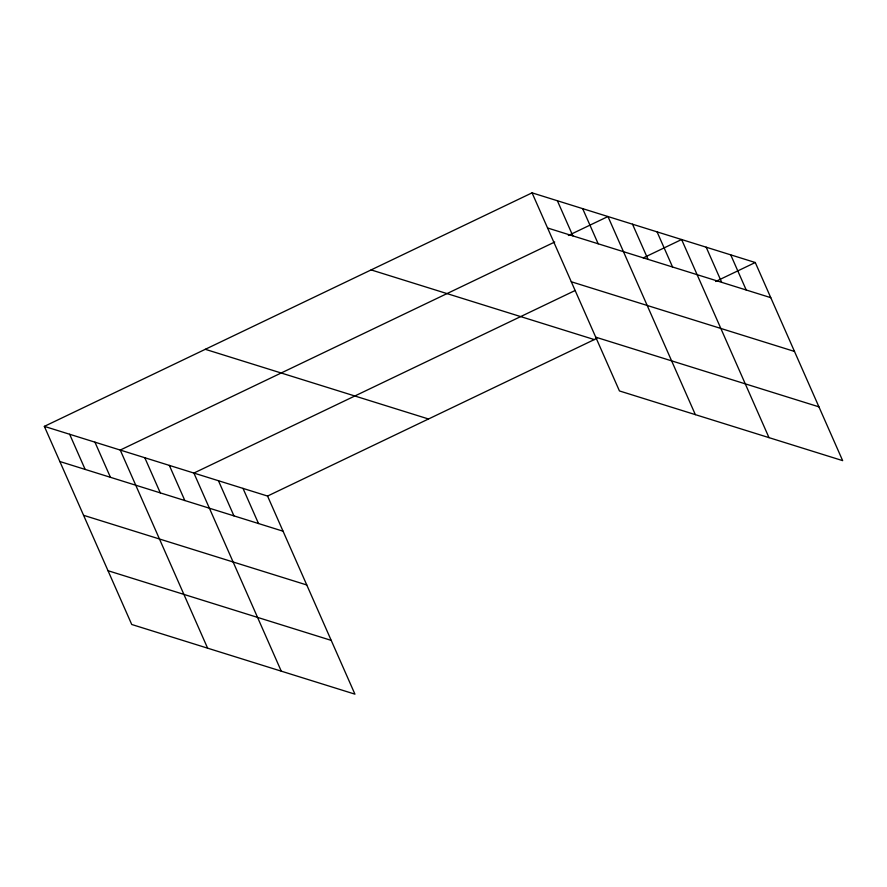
<?xml version="1.0" encoding="UTF-8"?>
<svg xmlns="http://www.w3.org/2000/svg" width="887" height="887" viewBox="0 0 887 887"><rect width="100%" height="100%" fill="white"/><g stroke="black" fill="none" stroke-linecap="round" stroke-linejoin="round"><path stroke-width="1.33" d="M44.35 426.37L267.552 496.055L354.933 694.155L131.731 624.481L44.35 426.37L532.067 192.845L755.269 262.519L842.65 460.63L619.448 390.945L532.067 192.845M554.719 242.018L120.244 450.064L207.613 648.175M568.345 235.498L607.961 216.528L695.341 414.639M575.142 290.504L193.898 473.059L281.268 671.171M643.241 257.906L681.615 239.523L768.996 437.635M267.552 496.055L596.807 338.402M715.654 281.489L755.269 262.519M547.578 227.992L770.781 297.666M571.295 281.767L794.497 351.44M595.731 337.171L818.934 406.845M371.121 269.903L594.323 339.588M205.296 349.312L428.499 418.986M59.85 461.517L283.053 531.202M83.566 515.303L306.769 584.976M108.003 570.707L331.206 640.381M730.722 254.857L746.222 290.005M706.174 247.185L721.674 282.332M657.067 231.862L672.568 267.009M632.509 224.2L648.02 259.348M582.659 208.633L598.171 243.781M557.369 200.739L572.869 235.887M243.005 488.382L258.505 523.53M218.446 480.721L233.946 515.868M169.339 465.398L184.84 500.545M144.792 457.725L160.292 492.873M94.942 442.169L110.443 477.317M69.652 434.275L85.152 469.423"/></g></svg>
